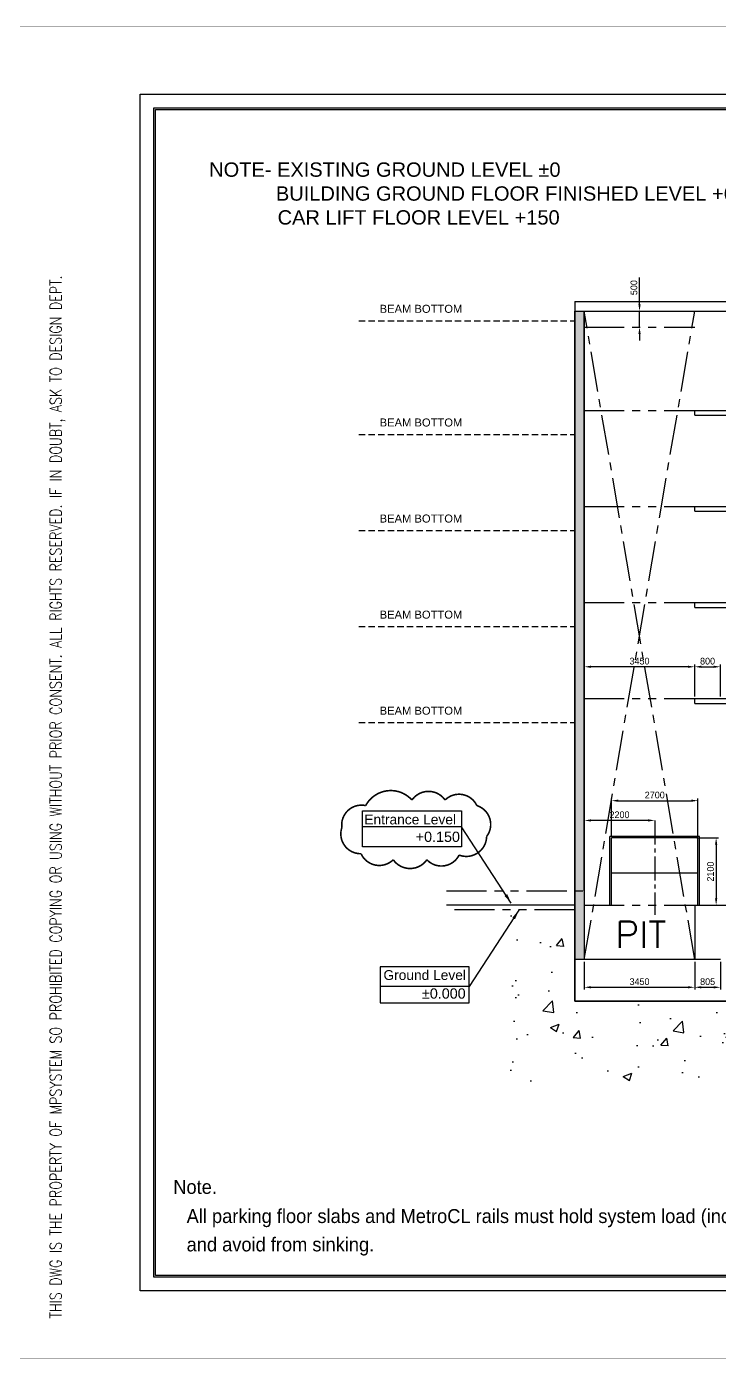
# Model space of a CAD drawing. Header units: millimetres. Extents: x -5 to 1510635, y -6 to 71285.
# Drawn here: x 956194 to 977830, y -4 to 41584 of the extents above; entities that cross this region are included whole.
import ezdxf
from ezdxf.enums import TextEntityAlignment as Align

# ---------------------------------------------------------------- set-up
doc = ezdxf.new("R2010")
doc.units = ezdxf.units.MM
doc.header["$LTSCALE"] = 1000
for name, pattern in [('CENTER', [2, 1.25, -0.25, 0.25, -0.25]), ('CENTER2', [1.125, 0.75, -0.125, 0.125, -0.125]), ('DASHED', [3, 2, -1]), ('HIDDEN', [0.375, 0.25, -0.125]), ('PHANTOM', [2.5, 1.25, -0.25, 0.25, -0.25, 0.25, -0.25]), ('WLINE-1', [4.5, 3, -1.5])]:
    doc.linetypes.add(name, pattern=pattern)
for name, color, linetype in [('1', 1, 'CENTER'), ('6', 6, 'WLINE-1'), ('MP-1', 1, 'CENTER'), ('MP-2', 42, 'Continuous'), ('MP-4', 4, 'HIDDEN'), ('MP-5', 5, 'PHANTOM'), ('MP-7', 7, 'Continuous'), ('MP-8', 8, 'Continuous'), ('TEXT', 3, 'Continuous')]:
    doc.layers.add(name, color=color, linetype=linetype)
doc.styles.add('H', font='arial.ttf')
doc.styles.add('ROMANS', font='ROMANS.shx')
doc.styles.add('울릉도L', font='')
doc.styles.get('울릉도L').set_extended_font_data('HYwulM')
doc.dimstyles.new('MPS2', dxfattribs={"dimscale": 100, "dimtxt": 3, "dimasz": 3, "dimexe": 1, "dimexo": 1, "dimgap": 1, "dimtad": 1, "dimzin": 12, "dimdsep": 46, "dimtxsty": 'Standard', "dimcen": 1, "dimclrd": 1, "dimclre": 1, "dimclrt": 7, "dimazin": 2, "dimtfac": 1, "dimtmove": 0, "dimatfit": 3, "dimfxl": 1, "dimarcsym": 0})

# ---------------------------------------------------------------- blocks, each defined once
blk = doc.blocks.new('Door 2500-2')
at = {"layer": 'MP-2'}
for p, q in [((-262703, -48960), (-265503, -48960)), ((-265503, -51110), (-265503, -48960)), ((-262753, -49010), (-265453, -49010)), ((-265453, -51110), (-265453, -49010)), ((-262753, -51110), (-262753, -49010)), ((-262703, -51110), (-262703, -48960)), ((-262753, -50110), (-265453, -50110))]:
    blk.add_line(p, q, dxfattribs=at)
blk = doc.blocks.new('*D429')
at = {"layer": 'DEFPOINTS', "color": 0, "linetype": 'ByBlock', "transparency": 16777216}
for p in [(977161, 17412), (974461, 16248), (977161, 16248)]:
    blk.add_point(p, dxfattribs=at)
at = {"layer": 'MP-8', "color": 1, "linetype": 'ByBlock', "lineweight": -2, "transparency": 16777216}
for p, q in [((974461, 16318), (974461, 17482)), ((977161, 16318), (977161, 17482)), ((974671, 17412), (976951, 17412))]:
    blk.add_line(p, q, dxfattribs=at)
at = {"layer": 'MP-8', "color": 1, "linetype": 'ByBlock', "transparency": 16777216}
for points in [[(974671, 17447), (974671, 17377), (974461, 17412)], [(976951, 17447), (976951, 17377), (977161, 17412)]]:
    blk.add_solid(points, dxfattribs=at)
at = {"layer": 'MP-8', "color": 7, "linetype": 'ByBlock', "transparency": 16777216, "insert": (975811, 17587), "char_height": 210, "attachment_point": 5}
blk.add_mtext('2700', dxfattribs=at)
blk = doc.blocks.new('*D444')
at = {"layer": 'DEFPOINTS', "color": 0, "linetype": 'ByBlock', "transparency": 16777216}
for p in [(973611, 21593), (973611, 20598, 0), (977061, 20598, 0)]:
    blk.add_point(p, dxfattribs=at)
at = {"layer": 'MP-8', "color": 1, "linetype": 'ByBlock', "lineweight": -2, "transparency": 16777216}
for p, q in [((973611, 20668), (973611, 21663)), ((977061, 20668), (977061, 21663)), ((976851, 21593), (973821, 21593))]:
    blk.add_line(p, q, dxfattribs=at)
at = {"layer": 'MP-8', "color": 1, "linetype": 'ByBlock', "transparency": 16777216}
for points in [[(973821, 21628), (973821, 21558), (973611, 21593)], [(976851, 21628), (976851, 21558), (977061, 21593)]]:
    blk.add_solid(points, dxfattribs=at)
at = {"layer": 'MP-8', "color": 7, "linetype": 'ByBlock', "transparency": 16777216, "insert": (975336, 21768), "char_height": 210, "attachment_point": 5}
blk.add_mtext('3450', dxfattribs=at)
blk = doc.blocks.new('*D433')
at = {"layer": 'DEFPOINTS', "color": 0, "linetype": 'ByBlock', "transparency": 16777216}
for p in [(977061, 16248, 0), (977211, 14148, 0), (977729, 14148)]:
    blk.add_point(p, dxfattribs=at)
at = {"layer": 'MP-8', "color": 1, "linetype": 'ByBlock', "lineweight": -2, "transparency": 16777216}
for p, q in [((977131, 16248), (977799, 16248)), ((977729, 16038), (977729, 14358)), ((977281, 14148), (977799, 14148))]:
    blk.add_line(p, q, dxfattribs=at)
at = {"layer": 'MP-8', "color": 1, "linetype": 'ByBlock', "transparency": 16777216}
for points in [[(977694, 16038), (977764, 16038), (977729, 16248)], [(977694, 14358), (977764, 14358), (977729, 14148)]]:
    blk.add_solid(points, dxfattribs=at)
at = {"layer": 'MP-8', "color": 7, "linetype": 'ByBlock', "transparency": 16777216, "insert": (977554, 15198), "char_height": 210, "attachment_point": 5, "rotation": 90}
blk.add_mtext('2100', dxfattribs=at)
blk = doc.blocks.new('*D450')
at = {"layer": 'DEFPOINTS', "color": 0, "linetype": 'ByBlock', "transparency": 16777216}
for p in [(973611, 12448, 0), (977061, 12448, 0), (977061, 11584)]:
    blk.add_point(p, dxfattribs=at)
at = {"layer": 'MP-8', "color": 1, "linetype": 'ByBlock', "lineweight": -2, "transparency": 16777216}
for p, q in [((973611, 12378), (973611, 11514)), ((977061, 12378), (977061, 11514)), ((973821, 11584), (976851, 11584))]:
    blk.add_line(p, q, dxfattribs=at)
at = {"layer": 'MP-8', "color": 1, "linetype": 'ByBlock', "transparency": 16777216}
for points in [[(973821, 11619), (973821, 11549), (973611, 11584)], [(976851, 11619), (976851, 11549), (977061, 11584)]]:
    blk.add_solid(points, dxfattribs=at)
at = {"layer": 'MP-8', "color": 7, "linetype": 'ByBlock', "transparency": 16777216, "insert": (975336, 11759), "char_height": 210, "attachment_point": 5}
blk.add_mtext('3450', dxfattribs=at)
blk = doc.blocks.new('*D451')
at = {"layer": 'DEFPOINTS', "color": 0, "linetype": 'ByBlock', "transparency": 16777216}
for p in [(977061, 12448, 0), (977866, 12448, 0), (977866, 11584)]:
    blk.add_point(p, dxfattribs=at)
at = {"layer": 'MP-8', "color": 1, "linetype": 'ByBlock', "lineweight": -2, "transparency": 16777216}
for p, q in [((977061, 12378), (977061, 11514)), ((977866, 12378), (977866, 11514)), ((977271, 11584), (977656, 11584))]:
    blk.add_line(p, q, dxfattribs=at)
at = {"layer": 'MP-8', "color": 1, "linetype": 'ByBlock', "transparency": 16777216}
for points in [[(977271, 11619), (977271, 11549), (977061, 11584)], [(977656, 11619), (977656, 11549), (977866, 11584)]]:
    blk.add_solid(points, dxfattribs=at)
at = {"layer": 'MP-8', "color": 7, "linetype": 'ByBlock', "transparency": 16777216, "insert": (977463, 11759), "char_height": 210, "attachment_point": 5}
blk.add_mtext('805', dxfattribs=at)
blk = doc.blocks.new('*D452')
at = {"layer": 'DEFPOINTS', "color": 0, "linetype": 'ByBlock', "transparency": 16777216}
for p in [(977861, 21593), (977061, 20598, 0), (977861, 20598, 0)]:
    blk.add_point(p, dxfattribs=at)
at = {"layer": 'MP-8', "color": 1, "linetype": 'ByBlock', "lineweight": -2, "transparency": 16777216}
for p, q in [((977061, 20668), (977061, 21663)), ((977861, 20668), (977861, 21663)), ((977271, 21593), (977651, 21593))]:
    blk.add_line(p, q, dxfattribs=at)
at = {"layer": 'MP-8', "color": 1, "linetype": 'ByBlock', "transparency": 16777216}
for points in [[(977271, 21628), (977271, 21558), (977061, 21593)], [(977651, 21628), (977651, 21558), (977861, 21593)]]:
    blk.add_solid(points, dxfattribs=at)
at = {"layer": 'MP-8', "color": 7, "linetype": 'ByBlock', "transparency": 16777216, "insert": (977461, 21768), "char_height": 210, "attachment_point": 5}
blk.add_mtext('800', dxfattribs=at)
blk = doc.blocks.new('*D453')
at = {"layer": 'DEFPOINTS', "color": 0, "linetype": 'ByBlock', "transparency": 16777216}
for p in [(973611, 18221, 0), (973611, 16795), (975811, 16795, 0)]:
    blk.add_point(p, dxfattribs=at)
at = {"layer": 'MP-8', "color": 1, "linetype": 'ByBlock', "lineweight": -2, "transparency": 16777216}
for p, q in [((973611, 18151), (973611, 16725)), ((975601, 16795), (973821, 16795))]:
    blk.add_line(p, q, dxfattribs=at)
at = {"layer": 'MP-8', "color": 1, "linetype": 'ByBlock', "transparency": 16777216}
for points in [[(973821, 16830), (973821, 16760), (973611, 16795)], [(975601, 16830), (975601, 16760), (975811, 16795)]]:
    blk.add_solid(points, dxfattribs=at)
at = {"layer": 'MP-8', "color": 7, "linetype": 'ByBlock', "transparency": 16777216, "insert": (974711, 16970), "char_height": 210, "attachment_point": 5}
blk.add_mtext('2200', dxfattribs=at)
blk = doc.blocks.new('*D454')
at = {"layer": 'DEFPOINTS', "color": 0, "linetype": 'ByBlock', "transparency": 16777216}
for p in [(975336, 32698, 0), (975336, 32698), (975336, 32198, 0)]:
    blk.add_point(p, dxfattribs=at)
at = {"layer": 'MP-8', "color": 1, "linetype": 'ByBlock', "lineweight": -2, "transparency": 16777216}
for p, q in [((975336, 32908), (975336, 33748)), ((975336, 32198), (975336, 32698)), ((975336, 31988), (975336, 31778))]:
    blk.add_line(p, q, dxfattribs=at)
at = {"layer": 'MP-8', "color": 1, "linetype": 'ByBlock', "transparency": 16777216}
for points in [[(975301, 32908), (975371, 32908), (975336, 32698)], [(975301, 31988), (975371, 31988), (975336, 32198)]]:
    blk.add_solid(points, dxfattribs=at)
at = {"layer": 'MP-8', "color": 7, "linetype": 'ByBlock', "transparency": 16777216, "insert": (975161, 33433), "char_height": 210, "attachment_point": 5, "rotation": 90}
blk.add_mtext('500', dxfattribs=at)

msp = doc.modelspace()

# ---------------------------------------------------------------- hatches: boundary and pattern name
at = {"layer": 'MP-8', "linetype": 'ByBlock'}
msp.add_hatch(color=256, dxfattribs=at).paths.add_polyline_path([(973310.522, 32698.308), (973610.522, 32698.308), (973610.522, 12448.308), (973310.522, 12448.308)])
h = msp.add_hatch(dxfattribs=at)
h.set_pattern_fill('AR-CONC', color=256, scale=15, style=0)
h.set_pattern_definition([(50, (-7382.7, -183326.7), (2732.77, -239.0863), [285.75, -3143.25]), (355, (-7382.7, -183326.7), (-528.6424, 2865.85), [228.6, -2514.6]), (100.451, (-7155, -183346.6), (2204.1375, 2626.75), [242.85, -2671.35]), (46.1842, (-7382.7, -182564.7), (4066.186, -630.635), [428.625, -4714.875]), (96.6356, (-7044, -182617.2), (3561.064, 3711.383), [364.275, -4007.025]), (351.184, (-7382.7, -182564.7), (3561.069, 3711.377), [342.9, -3771.9]), (21, (-7001.7, -182755.2), (2274.223, -1533.983), [285.75, -3143.25]), (326, (-7001.7, -182755.2), (927.0304, 2762.8195), [228.6, -2514.6]), (71.4514, (-6812.2, -182883), (3201.2474, 1228.843), [242.85, -2671.35]), (37.5, (-7382.7, -183326.7), (46.32905, 1268.3256), [0, -2484.12, 0, -2552.7, 0, -2524.125]), (7.5, (-7382.7, -183326.7), (1002.295, 1502.7086), [0, -1455.42, 0, -2426.97, 0, -962.025]), (327.5, (-8232.3, -183326.7), (2033.8589, -85.9312), [0, -952.5, 0, -2971.8, 0, -3943.35]), (317.5, (-8613.3, -183326.7), (2221.9377, 381.3974), [0, -1238.25, 0, -1973.58, 0, -2800.35])])
edge = h.paths.add_edge_path()
edge.add_line((999748.326, 13998.308), (999748.326, 10798.308))
edge.add_line((999748.326, 10798.308), (981270.864, 10798.308))
edge.add_line((981270.864, 10798.308), (979570.864, 8648.308))
edge.add_line((979570.864, 8648.308), (970810.522, 8648.308))
edge.add_line((970810.522, 8648.308), (970810.522, 13998.308))
edge.add_line((997248.326, 13998.308), (997248.326, 13298.308))
edge.add_line((997248.326, 13298.308), (980060.522, 13298.308))
edge.add_line((980060.522, 13298.308), (978360.522, 11148.308))
edge.add_line((978360.522, 11148.308), (973310.522, 11148.308))
edge.add_line((973310.522, 11148.308), (973310.522, 13998.308))

# ---------------------------------------------------------------- linework, layer by layer
at = {"layer": '1'}
for p, q in [((977060.522, 12448.308, 0), (973610.522, 32698.308, 0)), ((973610.522, 12448.308, 0), (977060.522, 32698.308, 0))]:
    msp.add_line(p, q, dxfattribs=at)
at = {"layer": '6', "linetype": 'ByBlock', "const_width": 50}
msp.add_lwpolyline([(966783.573, 17257.627, 0.52056705), (966039.626, 16572.51, 0.52056705), (966039.626, 16572.51, 0.52056705), (966637.701, 15756.202, 0.52056705), (966637.701, 15756.202, 0.52056705), (967644.216, 15566.702, 0.52056705), (967644.216, 15566.702, 0.52056705), (968694.491, 15566.702, 0.52056705), (968694.491, 15566.702, 0.52056705), (969701.005, 15712.472, 0.52056705), (969701.005, 15712.472, 0.52056705), (970561.648, 16295.548, 0.52056705), (970561.648, 16295.548, 0.52056705), (970255.316, 17257.627, 0.52056705), (970255.316, 17257.627, 0.52056705), (969263.391, 17432.55, 0.52056705), (969263.391, 17432.55, 0.52056705), (968227.701, 17432.55, 0.52056705), (968227.701, 17432.55, 0.52056705), (966783.573, 17257.627)], format="xyb", dxfattribs=at)
at = {"layer": 'MP-1', "linetype": 'CENTER2'}
msp.add_line((975810.522, 16795.252, 0), (975810.522, 13848.308, 0), dxfattribs=at)
at = {"layer": 'MP-2', "const_width": 8.75}
for points in [[(957600, 0), (898800, 0), (898800, 41580), (957600, 41580)], [(1016400, 0), (957600, 0), (957600, 41580), (1016400, 41580)]]:
    msp.add_lwpolyline(points, close=True, dxfattribs=at)
at = {"layer": 'MP-4', "linetype": 'ByBlock', "elevation": 0}
for points in [[(966680.2, 17095.893), (969776.391, 17095.893), (969776.391, 15970.678), (966680.2, 15970.678)], [(970019.819, 12223.915), (967240.037, 12223.915), (967240.037, 11097.623), (970019.819, 11097.623)]]:
    msp.add_lwpolyline(points, close=True, dxfattribs=at)
at = {"layer": 'MP-5'}
for p, q in [((973610.522, 32198.308, 0), (977060.522, 32198.308, 0)), ((973610.522, 29598.308, 0), (977060.522, 29598.308, 0)), ((973610.522, 26598.308, 0), (977060.522, 26598.308, 0)), ((973610.522, 23598.308, 0), (977060.522, 23598.308, 0)), ((973610.522, 20598.308, 0), (977060.522, 20598.308, 0)), ((969310.522, 14598.308, 0), (973610.522, 14598.308, 0)), ((973610.522, 14148.308, 0), (977060.522, 14148.308, 0)), ((973310.522, 13998.308, 0), (969310.522, 13998.308, 0))]:
    msp.add_line(p, q, dxfattribs=at)
at = {"layer": 'MP-7'}
for points in [[(959735, 39480), (1014265, 39480), (1014265, 2100), (959735, 2100)], [(1013828.455, 2536.545), (960171.545, 2536.545), (960171.545, 39043.455), (1013828.455, 39043.455)], [(960220.051, 38994.949), (1013779.949, 38994.949), (1013779.949, 2585.051), (960220.051, 2585.051)]]:
    msp.add_lwpolyline(points, close=True, dxfattribs=at)
at = {"layer": 'MP-8', "linetype": 'ByBlock'}
for p, q in [((973310.522, 32998.308, 0), (997695.824, 32998.308, 0)), ((973310.522, 32998.308, 0), (973310.522, 32698.308, 0)), ((973310.522, 32698.308, 0), (973310.522, 12448.308, 0)), ((973310.522, 12448.308, 0), (973310.522, 32698.308, 0)), ((973610.522, 32698.308, 0), (973610.522, 12448.308, 0)), ((973610.522, 14598.308, 0), (973610.522, 32698.308, 0)), ((973610.522, 32698.308, 0), (997016.368, 32698.308)), ((977060.522, 29598.308, 0), (997016.368, 29598.308, 0)), ((977060.522, 29448.308, 0), (977060.522, 29598.308, 0)), ((977060.522, 29448.308, 0), (997016.368, 29448.308, 0)), ((977060.522, 26598.308, 0), (997016.368, 26598.308, 0)), ((977060.522, 26448.308, 0), (977060.522, 26598.308, 0)), ((977060.522, 26448.308, 0), (997016.368, 26448.308, 0)), ((977060.522, 23598.308, 0), (997016.368, 23598.308)), ((977060.522, 23448.308, 0), (977060.522, 23598.308, 0)), ((977060.522, 23448.308, 0), (997016.368, 23448.308)), ((977060.522, 20598.308, 0), (997016.368, 20598.308, 0)), ((977060.522, 20448.308, 0), (977060.522, 20598.308, 0)), ((977060.522, 20448.308, 0), (996798.326, 20448.308, 0)), ((973310.522, 14598.308, 0), (973310.522, 11148.308, 0)), ((973310.522, 14148.308, 0), (969310.522, 14148.308, 0)), ((977060.522, 14148.308, 0), (996798.326, 14148.308, 0)), ((973310.522, 11148.308, 0), (973310.522, 13998.308, 0)), ((977865.522, 12448.308, 0), (973310.522, 12448.308, 0)), ((978360.522, 11148.308, 0), (973310.522, 11148.308, 0)), ((973310.522, 11148.308, 0), (978360.522, 11148.308, 0)), ((978360.522, 11148.308, 0), (973310.522, 11148.308, 0))]:
    msp.add_line(p, q, dxfattribs=at)
at = {"layer": 'MP-8', "color": 2, "linetype": 'DASHED', "ltscale": 0.1}
for p, q in [((966570.052, 32398.308, 0), (973310.522, 32398.308, 0)), ((966570.052, 28848.308, 0), (973310.522, 28848.308, 0)), ((966570.052, 25848.308, 0), (973310.522, 25848.308, 0)), ((966570.052, 22848.308, 0), (973310.522, 22848.308, 0)), ((966570.052, 19848.308, 0), (973310.522, 19848.308, 0))]:
    msp.add_line(p, q, dxfattribs=at)
at = {"layer": 'MP-8'}
for p, q in [((973610.522, 14598.308, 0), (973610.522, 12448.308, 0)), ((977060.522, 14148.308, 0), (977060.522, 12448.308, 0))]:
    msp.add_line(p, q, dxfattribs=at)
at = {"layer": 'MP-8', "linetype": 'ByBlock', "elevation": 0}
msp.add_lwpolyline([(973310.522, 32698.308), (973610.522, 32698.308), (973610.522, 12448.308), (973310.522, 12448.308)], close=True, dxfattribs=at)

# ---------------------------------------------------------------- block references
at = {"linetype": 'ByBlock'}
msp.add_blockref('Door 2500-2', (1239913.28, 65258, 0), dxfattribs=at)

# ---------------------------------------------------------------- texts
at = {"style": 'ROMANS'}
msp.add_text('PIT', height=827.2727, dxfattribs=at).set_placement((975378.284, 12815.801, 0), align=Align.CENTER)
at = {"linetype": 'ByBlock', "char_height": 250, "width": 3120, "attachment_point": 1, "style": 'H'}
for insert in [(967220.052, 32897.168, 0), (967220.052, 29347.168, 0), (967220.052, 26347.168, 0), (967220.052, 23347.168, 0), (967220.052, 20347.168, 0)]:
    msp.add_mtext('BEAM BOTTOM', dxfattribs=dict(at, insert=insert))
at = {"layer": 'MP-7', "linetype": 'ByBlock', "style": 'H'}
for s, insert, char_height, width, attachment_point in [('Entrance{\\fArial|b0|i0|c238|p34; Level}', (969603.646, 16667.001, 0), 307.2, 3267.24782, 9), ('{\\fArial|b0|i0|c238|p34;+0.}15{\\fArial|b0|i0|c238|p34;0}', (969726.718, 16119.596, 0), 320, 2683.40813, 9), ('Ground Level', (969914.94, 12119.663, 0), 307.2, 2576.07181, 3), ('{\\fArial|b0|i0|c238|p34;%%P0.000}', (969905.592, 11550.252, 0), 320, 2683.40813, 3)]:
    msp.add_mtext(s, dxfattribs=dict(at, insert=insert, char_height=char_height, width=width, attachment_point=attachment_point))
at = {"layer": 'MP-8', "style": 'ROMANS', "width": 0.8}
msp.add_text('THIS DWG IS THE PROPERTY OF MPSYSTEM SO PROHIBITED COPYING OR USING WITHOUT PRIOR CONSENT. ALL RIGHTS RESERVED. IF IN DOUBT, ASK TO DESIGN DEPT.', height=362.88, rotation=90, dxfattribs=at).set_placement((957285.282, 1240.817))
at = {"layer": 'MP-8', "linetype": 'ByBlock', "insert": (961895.373, 37343.144), "char_height": 447.61621, "attachment_point": 1, "style": 'H'}
msp.add_mtext_dynamic_manual_height_columns('{\\fArial|b0|i0|c238|p34;NOTE- EXISTING GROUND LEVEL %%P0\\P            BUILDING GROUND FLOOR FINISHED LEVEL +600\\P^I  CAR LIFT FLOOR LEVEL +150}', width=29952.96773, gutter_width=1598.629, heights=[0], dxfattribs=at)
at = {"layer": 'TEXT', "color": 0, "style": '울릉도L'}
for s, height, p in [('Note.', 435.5556, (960774.628, 5131.557)), ('All parking floor slabs and MetroCL rails must hold system load (including car weight) ', 435.55556, (961190.987, 4221.57)), ('and avoid from sinking.  ', 435.55556, (961190.987, 3335.881))]:
    msp.add_text(s, height=height, dxfattribs=at).set_placement(p)

# ---------------------------------------------------------------- dimensions: what is measured, and where the dimension line sits
at = {"layer": 'MP-8', "linetype": 'ByBlock'}
for base, p1, p2, picture, middle in [((975335.522, 32698.308), (975335.522, 32198.308, 0), (975335.522, 32698.308, 0), '*D454', (975160.522, 33433.308)), ((977728.906, 14148.308, 0), (977060.522, 16248.308, 0), (977210.522, 14148.308, 0), '*D433', (977553.906, 15198.308, 0))]:
    dim = msp.add_linear_dim(base=base, p1=p1, p2=p2, angle=90, dimstyle='MPS2', override={"dimscale": 70}, dxfattribs=at)
    dim.commit()
    dim.dimension.update_dxf_attribs({"geometry": picture, "text_midpoint": middle})
for base, p1, p2, picture, middle in [((973610.522, 21593.032, 0), (977060.522, 20598.308, 0), (973610.522, 20598.308, 0), '*D444', (975335.522, 21768.032, 0)), ((973610.522, 16795.252, 0), (975810.522, 16795.252, 0), (973610.522, 18221.335, 0), '*D453', (974710.522, 16970.252, 0)), ((977160.522, 17411.684, 0), (974460.522, 16248.308, 0), (977160.522, 16248.308, 0), '*D429', (975810.522, 17586.684, 0)), ((977060.522, 11584.153, 0), (973610.522, 12448.308, 0), (977060.522, 12448.308, 0), '*D450', (975335.522, 11759.153, 0)), ((977865.522, 11584.153, 0), (977060.522, 12448.308, 0), (977865.522, 12448.308, 0), '*D451', (977463.022, 11759.153, 0))]:
    dim = msp.add_linear_dim(base=base, p1=p1, p2=p2, dimstyle='MPS2', override={"dimscale": 70}, dxfattribs=at)
    dim.commit()
    dim.dimension.update_dxf_attribs({"geometry": picture, "text_midpoint": middle})
dim = msp.add_linear_dim(base=(977860.522, 21593.032), p1=(977060.522, 20598.308, 0), p2=(977860.522, 20598.308, 0), dimstyle='MPS2', override={"dimscale": 70}, dxfattribs=at)
dim.commit()
dim.dimension.update_dxf_attribs({"geometry": '*D452', "text_midpoint": (977460.522, 21593.032), "dimtype": 160})

# ---------------------------------------------------------------- leaders
for points in [[(971326.798, 14212.955, 0), (969776.391, 16596.813, 0), (966680.2, 16596.813, 0)], [(971570.226, 13988.85, 0), (970019.819, 11604.992, 0), (967221.827, 11604.992, 0)]]:
    msp.add_leader(points, dimstyle='MPS2', override={"dimgap": 1, "dimtad": 0}, dxfattribs=at)

doc.saveas('drawing.dxf')
